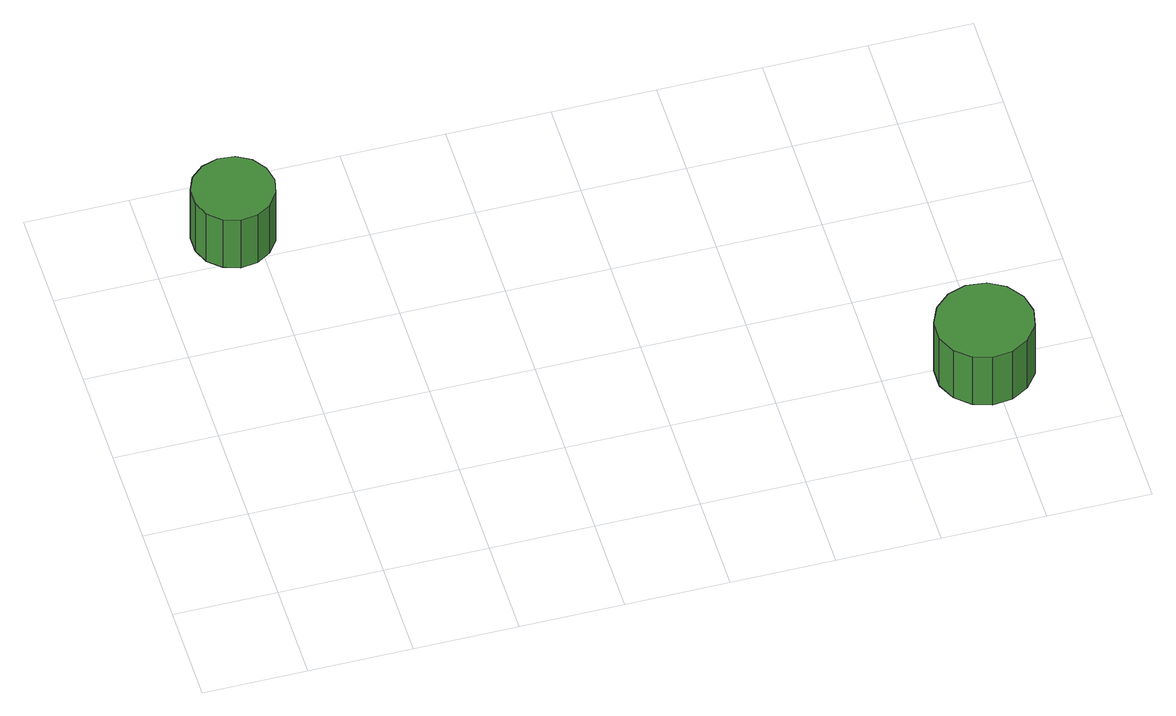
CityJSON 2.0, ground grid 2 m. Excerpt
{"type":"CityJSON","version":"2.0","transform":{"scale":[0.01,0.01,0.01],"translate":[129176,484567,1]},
"CityObjects":{
"tree1":{"type":"SolitaryVegetationObject","attributes":{"function":"something"},"geometry":[{"type":"MultiSurface","lod":"1","boundaries":[[[0,1,2,3,4,5,6,7,8,9,10,11,12,13,14]],[[15,16,17,18,19,20,21,22,23,24,25,26,27,28,29]],[[0,29,28,1]],[[1,28,27,2]],[[2,27,26,3]],[[3,26,25,4]],[[4,25,24,5]],[[5,24,23,6]],[[6,23,22,7]],[[7,22,21,8]],[[8,21,20,9]],[[9,20,19,10]],[[10,19,18,11]],[[11,18,17,12]],[[12,17,16,13]],[[13,16,15,14]],[[14,15,29,0]]]}]},
"tree2":{"type":"SolitaryVegetationObject","attributes":{"function":"something"},"geometry":[{"type":"MultiSurface","lod":"1","boundaries":[[[30,31,32,33,34,35,36,37,38,39,40,41,42,43,44]],[[45,46,47,48,49,50,51,52,53,54,55,56,57,58,59]],[[30,59,58,31]],[[31,58,57,32]],[[32,57,56,33]],[[33,56,55,34]],[[34,55,54,35]],[[35,54,53,36]],[[36,53,52,37]],[[37,52,51,38]],[[38,51,50,39]],[[39,50,49,40]],[[40,49,48,41]],[[41,48,47,42]],[[42,47,46,43]],[[43,46,45,44]],[[44,45,59,30]]]}]}
},
"vertices":[
[238,865,131],[231,897,131],[212,924,131],[184,940,131],[151,943,131],[120,933,131],[95,911,131],[82,881,131],[82,848,131],[95,818,131],[120,796,131],[151,786,131],[184,790,131],[212,806,131],[231,833,131],[231,833,2],[212,806,2],[184,790,2],[151,786,2],[120,796,2],[95,818,2],[82,848,2],[82,881,2],[95,911,2],[120,933,2],[151,943,2],[184,940,2],[212,924,2],[231,897,2],[238,865,2],
[1482,180,132],[1474,217,132],[1451,249,132],[1418,268,132],[1379,272,132],[1343,260,132],[1314,234,132],[1298,199,132],[1298,160,132],[1314,125,132],[1343,100,132],[1379,88,132],[1418,92,132],[1451,111,132],[1474,142,132],[1474,142,3],[1451,111,3],[1418,92,3],[1379,88,3],[1343,100,3],[1314,125,3],[1298,160,3],[1298,199,3],[1314,234,3],[1343,260,3],[1379,272,3],[1418,268,3],[1451,249,3],[1474,217,3],[1482,180,3]
]}
